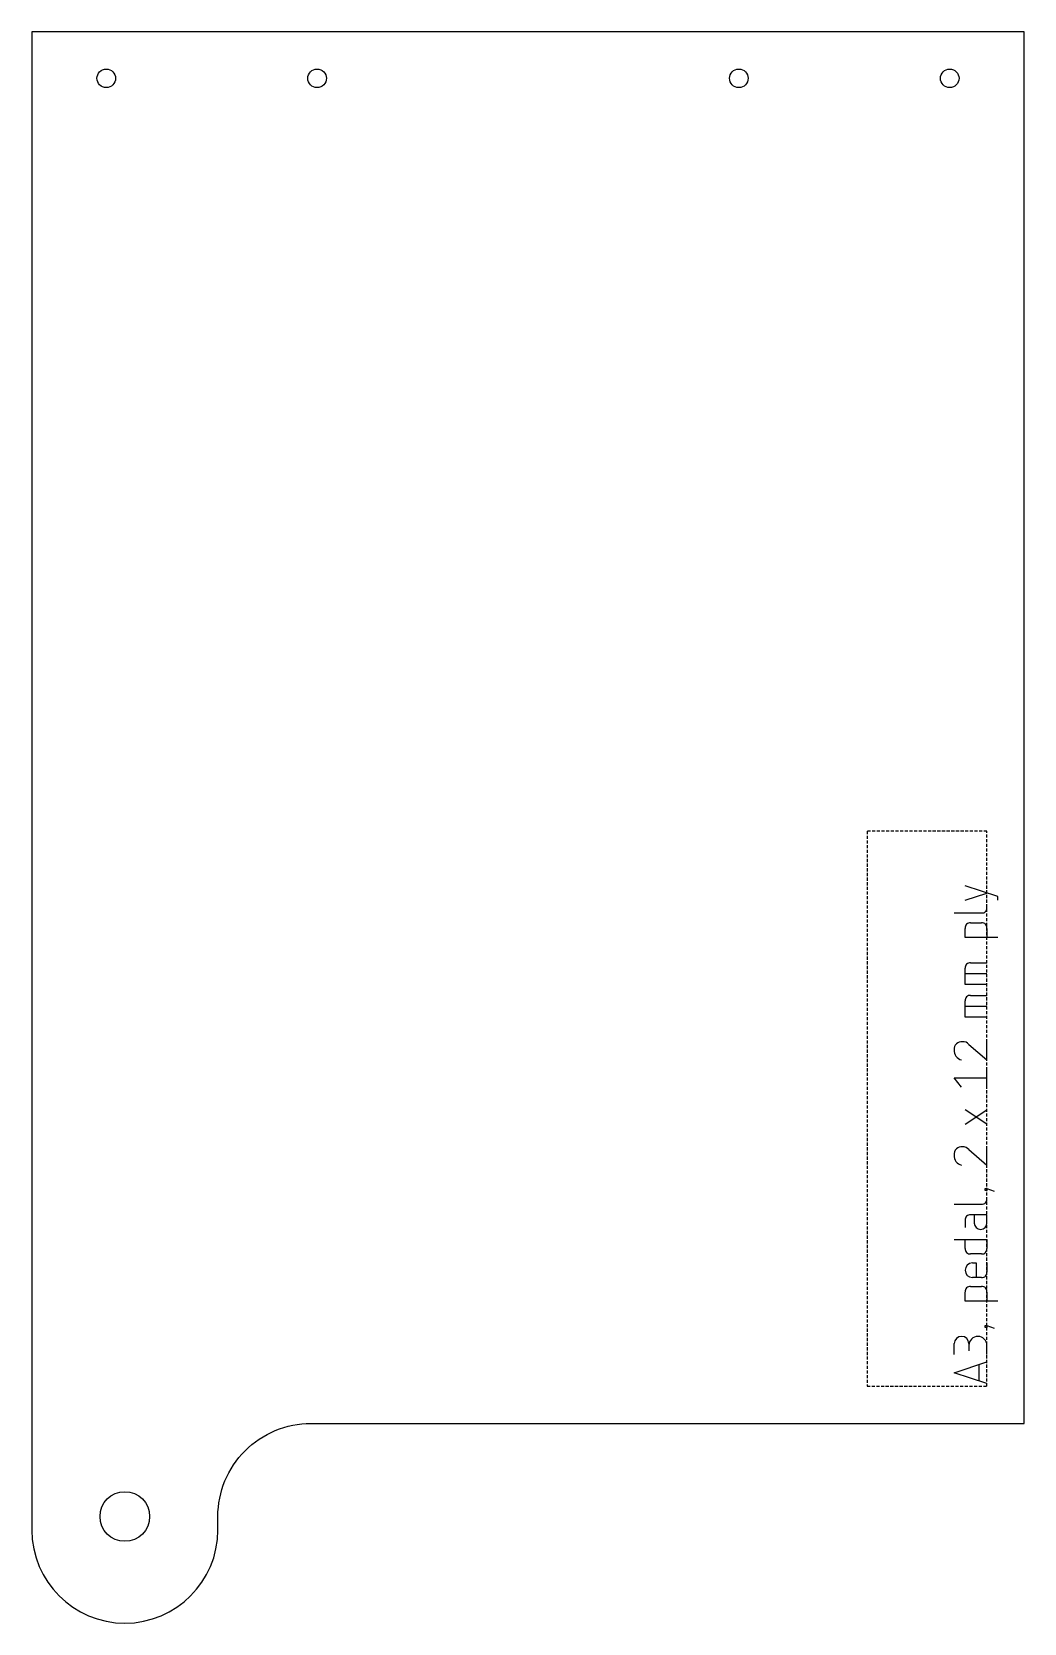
# Model space of a CAD drawing. Header units: millimetres. Extents: x -375 to -215, y -1495 to -1239.
import ezdxf

# ---------------------------------------------------------------- set-up
doc = ezdxf.new("R2010")
doc.units = ezdxf.units.MM
doc.linetypes.add('DASHED', pattern=[0.75, 0.5, -0.25])
doc.layers.get('0').update_dxf_attribs({"linetype": 'CONTINUOUS'})
doc.layers.add('1', color=7, linetype='DASHED')

msp = doc.modelspace()

# ---------------------------------------------------------------- linework, layer by layer
for p, q in [((-219.05, -1378.22), (-224.32, -1376.47)), ((-224.32, -1378.81), (-220.81, -1377.64)), ((-219.05, -1378.81), (-219.05, -1378.22)), ((-226.07, -1380.85), (-221.68, -1380.85)), ((-224.32, -1384.8), (-224.32, -1383.34)), ((-223.44, -1382.46), (-221.68, -1382.46)), ((-220.81, -1383.34), (-220.81, -1384.8)), ((-219.05, -1384.8), (-224.32, -1384.8)), ((-224.32, -1392.41), (-224.32, -1389.77)), ((-220.81, -1390.65), (-224.32, -1390.65)), ((-223.44, -1388.9), (-220.81, -1388.9)), ((-220.81, -1392.41), (-224.32, -1392.41)), ((-224.32, -1397.67), (-224.32, -1395.04)), ((-220.81, -1395.92), (-224.32, -1395.92)), ((-223.44, -1394.16), (-220.81, -1394.16)), ((-220.81, -1397.67), (-224.32, -1397.67)), ((-223.73, -1402.06), (-220.81, -1404.55)), ((-220.81, -1404.55), (-220.81, -1401.62)), ((-220.81, -1408.93), (-220.81, -1406.01)), ((-224.9, -1408.93), (-226.07, -1407.47)), ((-226.07, -1407.47), (-220.81, -1407.47)), ((-220.81, -1414.93), (-224.32, -1412.59)), ((-224.32, -1414.93), (-220.81, -1412.59)), ((-223.73, -1419.02), (-220.81, -1421.51)), ((-220.81, -1421.51), (-220.81, -1418.59)), ((-221.1, -1425.61), (-221.1, -1425.31)), ((-221.1, -1425.31), (-220.81, -1425.31)), ((-220.81, -1425.61), (-221.1, -1425.61)), ((-220.81, -1425.31), (-220.81, -1425.61)), ((-220.81, -1425.31), (-219.64, -1425.75)), ((-226.07, -1427.8), (-221.68, -1427.8)), ((-220.81, -1429.55), (-223.44, -1429.55)), ((-222.85, -1429.55), (-222.85, -1430.87)), ((-220.81, -1430.87), (-220.81, -1429.55)), ((-224.32, -1430.43), (-224.32, -1431.6)), ((-226.07, -1433.5), (-220.81, -1433.5)), ((-224.32, -1434.97), (-224.32, -1433.5)), ((-220.81, -1433.5), (-220.81, -1434.97)), ((-221.68, -1435.84), (-223.44, -1435.84)), ((-223.15, -1437.31), (-222.56, -1437.31)), ((-221.68, -1439.65), (-223.15, -1439.65)), ((-222.56, -1437.31), (-222.56, -1439.65)), ((-220.81, -1437.31), (-220.81, -1438.77)), ((-224.32, -1443.45), (-224.32, -1441.99)), ((-223.44, -1441.11), (-221.68, -1441.11)), ((-220.81, -1441.99), (-220.81, -1443.45)), ((-219.05, -1443.45), (-224.32, -1443.45)), ((-221.1, -1447.69), (-221.1, -1447.4)), ((-221.1, -1447.4), (-220.81, -1447.4)), ((-220.81, -1447.4), (-220.81, -1447.69)), ((-220.81, -1447.4), (-219.64, -1447.84)), ((-220.81, -1447.69), (-221.1, -1447.69)), ((-226.07, -1452.08), (-226.07, -1450.32)), ((-223.73, -1450.32), (-223.73, -1451.49)), ((-220.81, -1452.08), (-220.81, -1450.61)), ((-226.07, -1455), (-220.81, -1453.25)), ((-220.81, -1456.76), (-226.07, -1455)), ((-222.12, -1453.69), (-222.12, -1456.32))]:
    msp.add_line(p, q)
msp.add_lwpolyline([(-374.81, -1480.4, 1), (-344.81, -1480.4), (-344.81, -1478.2, -0.414214), (-329.81, -1463.2), (-214.81, -1463.2), (-214.81, -1238.74), (-374.81, -1238.74)], format="xyb", close=True)
for centre, radius in [((-362.81, -1246.24), 1.5), ((-328.81, -1246.24), 1.5), ((-260.81, -1246.24), 1.5), ((-226.81, -1246.24), 1.5), ((-359.81, -1478.2), 4)]:
    msp.add_circle(centre, radius)
for centre, radius, start, end in [((-221.58, -1380.08), 0.779, -97.7686, 7.7686), ((-223.54, -1383.23), 0.779, 82.2314, 187.7686), ((-221.58, -1383.23), 0.779, -7.7686, 97.7686), ((-223.54, -1389.67), 0.779, 82.2314, 187.7686), ((-223.54, -1394.93), 0.779, 82.2314, 187.7686), ((-224.91, -1402.78), 1.17, 82.2314, 187.7686), ((-224.62, -1403.11), 1.46, 173.0482, 259.0066), ((-224.65, -1402.79), 1.18, 38.5167, 95.0861), ((-224.91, -1419.74), 1.17, 82.2314, 187.7686), ((-224.65, -1419.76), 1.18, 38.5167, 95.0861), ((-224.62, -1420.08), 1.46, 173.0482, 259.0066), ((-221.58, -1427.03), 0.779, -97.7686, 7.7686), ((-223.54, -1430.33), 0.779, 82.2314, 187.7686), ((-221.83, -1430.87), 1.02, -180, 0), ((-223.54, -1435.07), 0.779, 172.2314, 277.7686), ((-221.58, -1435.07), 0.779, -97.7686, 7.7686), ((-223.15, -1438.48), 1.17, 90, 270), ((-221.58, -1438.87), 0.779, -97.7686, 7.7686), ((-223.54, -1441.88), 0.779, 82.2314, 187.7686), ((-221.58, -1441.88), 0.779, -7.7686, 97.7686), ((-224.9, -1450.32), 1.17, 0, 180), ((-222.27, -1450.61), 1.46, 0, 180)]:
    msp.add_arc(centre, radius, start, end)
at = {"layer": '1'}
for p, q in [((-220.81, -1367.65), (-240.14, -1367.65)), ((-240.14, -1367.65), (-240.14, -1457.2)), ((-220.81, -1457.2), (-220.81, -1367.65)), ((-240.14, -1457.2), (-220.81, -1457.2))]:
    msp.add_line(p, q, dxfattribs=at)

doc.saveas('drawing.dxf')
